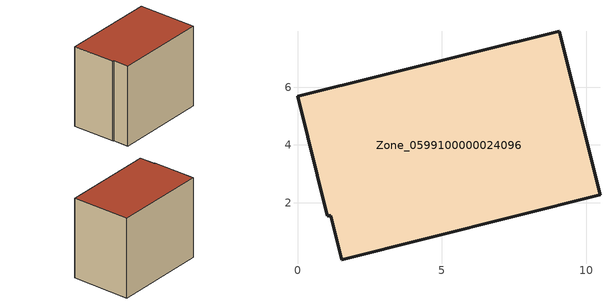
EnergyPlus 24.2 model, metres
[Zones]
Zone_0599100000024096
 floor ground (C_G): 1.16,1.54 1.04,1.54 0,5.68 9.06,7.93 10.48,2.28 1.53,0.03 z0
 wall outside (C_F): 10.48,2.28 9.06,7.93 0,5.68 1.04,1.54 1.16,1.54 1.53,0.03 10.48,2.28 z0:7.98
 roof outside (C_R): 1.16,1.54 1.53,0.03 10.48,2.28 9.06,7.93 0,5.68 1.04,1.54 z7.98
[BUILDING]
Pand.0599100000024096: North Axis=0; Terrain=City; Loads Convergence Tolerance Value=0.04; Temperature Convergence Tolerance Value=0.4; Solar Distribution=FullExterior; Maximum Number of Warmup Days=25; Minimum Number of Warmup Days=1
[Site:Location]
Rotterdam.The.Hague.AP_ZH_NLD Design_Conditions: Latitude=51.96; Longitude=4.45; Time Zone=1; Elevation=-4.5
[SITE:GROUNDTEMPERATURE:BUILDINGSURFACE]
18, 18, 18, 18, 18, 18, 18, 18, 18, 18, 18, 18
[MATERIAL] Thermal Absorptance=0.9; Solar Absorptance=0.7; Visible Absorptance=0.7
Name | Roughness | Thickness | Conductivity | Density | Specific Heat
G.TI.1965-1974 | MediumSmooth | 0.15 | 0.882353 | 540 | 1210
F.TI.1965-1974 | Rough | 0.3 | 0.697674 | 1920 | 840
R.TI.1965-1974 | MediumRough | 0.2 | 0.232558 | 1500 | 1000
[CONSTRUCTION]
C_G: G.TI.1965-1974
C_F: F.TI.1965-1974
C_R: R.TI.1965-1974
[ZONE]
Zone_0599100000024096: Type=1; Multiplier=1; Ceiling Height=Autocalculate; Volume=Autocalculate; Floor Area=autocalculate; Part of Total Floor Area=Yes
[ZONEINFILTRATION:DESIGNFLOWRATE]
Infil_Zone_0599100000024096: Zone or ZoneList or Space or SpaceList=Zone_0599100000024096; Schedule=AlwaysOn; Design Flow Rate Calculation Method=Flow/Area; Flow Rate per Floor Area=0.003; Constant Term Coefficient=1; Temperature Term Coefficient=0; Velocity Term Coefficient=0; Velocity Squared Term Coefficient=0
[HVACTEMPLATE:ZONE:IDEALLOADSAIRSYSTEM]
Zone_0599100000024096: Maximum Heating Supply Air Temperature=50; Minimum Cooling Supply Air Temperature=13; Maximum Heating Supply Air Humidity Ratio=0.0156; Minimum Cooling Supply Air Humidity Ratio=0.0077; Heating Limit=NoLimit; Cooling Limit=NoLimit; Dehumidification Control Type=ConstantSensibleHeatRatio; Cooling Sensible Heat Ratio=0.7; Dehumidification Setpoint=60; Humidification Control Type=None; Humidification Setpoint=30; Outdoor Air Method=None; Outdoor Air Flow Rate per Person=0.00944; Outdoor Air Flow Rate per Zone Floor Area=0; Outdoor Air Flow Rate per Zone=0; Demand Controlled Ventilation Type=None; Outdoor Air Economizer Type=NoEconomizer; Heat Recovery Type=None; Sensible Heat Recovery Effectiveness=0.7; Latent Heat Recovery Effectiveness=0.65
[ZONECONTROL:THERMOSTAT]
ThermostatControl_Zone_0599100000024096: Zone or ZoneList=Zone_0599100000024096; Control Type Schedule=DualSetpointControlType; Control 1=Thermostat_Zone_0599100000024096; Temperature Difference Between Cutout And Setpoint=0
[THERMOSTATSETPOINT:DUALSETPOINT]
Thermostat_Zone_0599100000024096: Heating Setpoint Temperature Schedule=HeatingSetpoint_Zone_0599100000024096; Cooling Setpoint Temperature Schedule=CoolingSetpoint_Zone_0599100000024096
[SCHEDULE:COMPACT]
HeatingSetpoint_Zone_0599100000024096: Through: 12/31, For: AllDays, Until: 24:00, 21
CoolingSetpoint_Zone_0599100000024096: Through: 12/31, For: AllDays, Until: 24:00, 24
DualSetpointControlType: Through: 12/31, For: AllDays, Until: 24:00, 4
AlwaysOn: Through: 12/31, For: AllDays, Until: 24:00, 1
